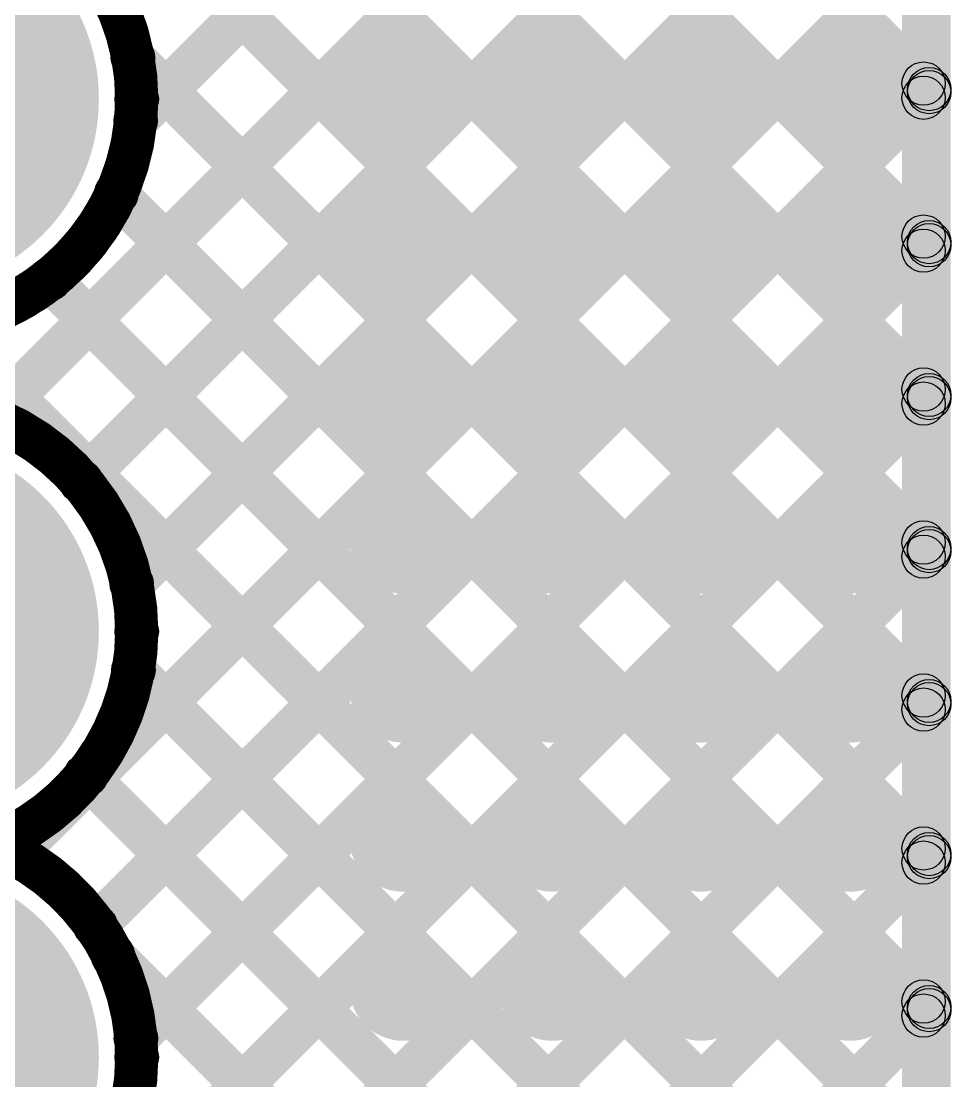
# Model space of a CAD drawing. Header units: millimetres. Extents: x -0.28 to 3.03, y -0.05 to 3.12.
# Drawn here: x 2.5411 to 2.713, y 1.5308 to 1.7267 of the extents above; entities that cross this region are included whole.
import ezdxf

# ---------------------------------------------------------------- set-up
doc = ezdxf.new("R2010")
doc.units = ezdxf.units.MM
doc.header["$MEASUREMENT"] = 0
for name, color, linetype in [('BottomLayer', 5, 'Continuous'), ('BottomSolder', 6, 'Continuous'), ('TopLayer', 1, 'Continuous'), ('TopSolder', 216, 'Continuous'), ('ViaHoleLayer', 16, 'Continuous')]:
    doc.layers.add(name, color=color, linetype=linetype)

# ---------------------------------------------------------------- blocks, each defined once
blk = doc.blocks.new('901_141A1011D10100_74')
at = {"layer": 'BottomLayer'}
h = blk.add_hatch(color=5, dxfattribs=at)
edge = h.paths.add_edge_path()
edge.add_arc((0, 0), 0.0315, 0, 360)
h = blk.add_hatch(color=5, dxfattribs=at)
edge = h.paths.add_edge_path()
edge.add_arc((0.07874, 0), 0.0315, 0, 360)
h = blk.add_hatch(color=5, dxfattribs=at)
edge = h.paths.add_edge_path()
edge.add_arc((0.17717, 0), 0.0315, 0, 360)
at = {"layer": 'BottomSolder'}
h = blk.add_hatch(color=6, dxfattribs=at)
edge = h.paths.add_edge_path()
edge.add_arc((0, 0), 0.0355, 0, 360)
h = blk.add_hatch(color=6, dxfattribs=at)
edge = h.paths.add_edge_path()
edge.add_arc((0.07874, 0), 0.0355, 0, 360)
h = blk.add_hatch(color=6, dxfattribs=at)
edge = h.paths.add_edge_path()
edge.add_arc((0.17717, 0), 0.0355, 0, 360)
at = {"layer": 'TopLayer'}
h = blk.add_hatch(color=1, dxfattribs=at)
edge = h.paths.add_edge_path()
edge.add_arc((0, 0), 0.0315, 0, 360)
h = blk.add_hatch(color=1, dxfattribs=at)
edge = h.paths.add_edge_path()
edge.add_arc((0.07874, 0), 0.0315, 0, 360)
h = blk.add_hatch(color=1, dxfattribs=at)
edge = h.paths.add_edge_path()
edge.add_arc((0.17717, 0), 0.0315, 0, 360)
at = {"layer": 'TopSolder'}
h = blk.add_hatch(color=216, dxfattribs=at)
edge = h.paths.add_edge_path()
edge.add_arc((0, 0), 0.0355, 0, 360)
h = blk.add_hatch(color=216, dxfattribs=at)
edge = h.paths.add_edge_path()
edge.add_arc((0.07874, 0), 0.0355, 0, 360)
h = blk.add_hatch(color=216, dxfattribs=at)
edge = h.paths.add_edge_path()
edge.add_arc((0.17717, 0), 0.0355, 0, 360)

msp = doc.modelspace()

# ---------------------------------------------------------------- hatches: boundary and pattern name
at = {"layer": 'BottomLayer'}
for points in [[(2.712, 0.0509), (2.704, 0.0509), (2.704, 3.09961), (2.712, 3.09961)], [(1.89423, 2.41017), (1.89989, 2.41583), (2.71083, 1.60489), (2.70517, 1.59923)], [(1.92252, 2.41017), (1.92817, 2.41583), (2.71083, 1.63317), (2.70517, 1.62752)], [(1.9508, 2.41017), (1.95646, 2.41583), (2.71083, 1.66146), (2.70517, 1.6558)], [(1.97909, 2.41017), (1.98474, 2.41583), (2.71083, 1.68974), (2.70517, 1.68409)], [(2.00737, 2.41017), (2.01303, 2.41583), (2.71083, 1.71803), (2.70517, 1.71237)], [(2.56513, 1.70548), (2.55948, 1.71114), (2.70517, 1.85683), (2.71083, 1.85118)], [(2.53851, 1.65057), (2.53285, 1.65623), (2.70517, 1.82855), (2.71083, 1.82289)], [(2.55503, 1.63881), (2.54937, 1.64447), (2.70517, 1.80027), (2.71083, 1.79461)], [(2.5644, 1.6199), (2.55874, 1.62555), (2.70517, 1.77198), (2.71083, 1.76633)], [(2.54269, 1.5699), (2.53704, 1.57556), (2.70517, 1.7437), (2.71083, 1.73804)], [(2.55897, 1.71715), (2.56463, 1.7228), (2.71083, 1.57661), (2.70517, 1.57095)], [(2.5577, 1.55663), (2.55204, 1.56228), (2.70517, 1.71541), (2.71083, 1.70976)], [(2.55588, 1.69196), (2.56153, 1.69762), (2.71083, 1.54832), (2.70517, 1.54266)], [(2.56518, 1.53582), (2.55952, 1.54148), (2.70517, 1.68713), (2.71083, 1.68147)], [(2.54345, 1.6761), (2.5491, 1.68176), (2.71083, 1.52004), (2.70517, 1.51438)], [(2.52375, 1.66752), (2.52941, 1.67318), (2.71083, 1.49175), (2.70517, 1.4861)], [(2.53285, 1.47521), (2.52719, 1.48087), (2.70517, 1.65884), (2.71083, 1.65319)], [(2.55134, 1.46542), (2.54569, 1.47108), (2.70517, 1.63056), (2.71083, 1.6249)], [(2.55906, 1.60392), (2.56472, 1.60958), (2.71083, 1.46347), (2.70517, 1.45781)], [(2.56273, 1.44852), (2.55708, 1.45418), (2.70517, 1.60228), (2.71083, 1.59662)], [(2.55027, 1.58443), (2.55593, 1.59008), (2.71083, 1.43518), (2.70517, 1.42953)], [(2.56323, 1.42074), (2.55757, 1.42639), (2.70517, 1.57399), (2.71083, 1.56833)], [(2.55529, 1.55113), (2.56094, 1.55678), (2.71083, 1.4069), (2.70517, 1.40124)], [(2.29683, 1.12605), (2.29117, 1.13171), (2.70517, 1.54571), (2.71083, 1.54005)]]:
    msp.add_hatch(color=5, dxfattribs=at).paths.add_polyline_path(points)
h = msp.add_hatch(color=5, dxfattribs=at)
edge = h.paths.add_edge_path()
edge.add_arc((2.5618, 1.71997), 0.004, 0, 360)
h = msp.add_hatch(color=5, dxfattribs=at)
edge = h.paths.add_edge_path()
edge.add_arc((2.61176, 1.71349), 0.00886, 0, 360)
h = msp.add_hatch(color=5, dxfattribs=at)
edge = h.paths.add_edge_path()
edge.add_arc((2.63932, 1.71349), 0.00886, 0, 360)
h = msp.add_hatch(color=5, dxfattribs=at)
edge = h.paths.add_edge_path()
edge.add_arc((2.66687, 1.71349), 0.00886, 0, 360)
h = msp.add_hatch(color=5, dxfattribs=at)
edge = h.paths.add_edge_path()
edge.add_arc((2.69443, 1.71349), 0.00886, 0, 360)
h = msp.add_hatch(color=5, dxfattribs=at)
edge = h.paths.add_edge_path()
edge.add_arc((2.708, 1.7152), 0.004, 0, 360)
h = msp.add_hatch(color=5, dxfattribs=at)
edge = h.paths.add_edge_path()
edge.add_arc((2.5625, 1.71233), 0.004, 0, 360)
h = msp.add_hatch(color=5, dxfattribs=at)
edge = h.paths.add_edge_path()
edge.add_arc((2.5625, 1.71233), 0.004, 0, 360)
h = msp.add_hatch(color=5, dxfattribs=at)
edge = h.paths.add_edge_path()
edge.add_arc((2.708, 1.71258), 0.004, 0, 360)
h = msp.add_hatch(color=5, dxfattribs=at)
edge = h.paths.add_edge_path()
edge.add_arc((2.56231, 1.70831), 0.004, 0, 360)
h = msp.add_hatch(color=5, dxfattribs=at)
edge = h.paths.add_edge_path()
edge.add_arc((2.55871, 1.69479), 0.004, 0, 360)
h = msp.add_hatch(color=5, dxfattribs=at)
edge = h.paths.add_edge_path()
edge.add_arc((2.61176, 1.68593), 0.00886, 0, 360)
h = msp.add_hatch(color=5, dxfattribs=at)
edge = h.paths.add_edge_path()
edge.add_arc((2.63932, 1.68593), 0.00886, 0, 360)
h = msp.add_hatch(color=5, dxfattribs=at)
edge = h.paths.add_edge_path()
edge.add_arc((2.66687, 1.68593), 0.00886, 0, 360)
h = msp.add_hatch(color=5, dxfattribs=at)
edge = h.paths.add_edge_path()
edge.add_arc((2.69443, 1.68593), 0.00886, 0, 360)
h = msp.add_hatch(color=5, dxfattribs=at)
edge = h.paths.add_edge_path()
edge.add_arc((2.708, 1.68691), 0.004, 0, 360)
h = msp.add_hatch(color=5, dxfattribs=at)
edge = h.paths.add_edge_path()
edge.add_arc((2.708, 1.6843), 0.004, 0, 360)
h = msp.add_hatch(color=5, dxfattribs=at)
edge = h.paths.add_edge_path()
edge.add_arc((2.54628, 1.67893), 0.004, 0, 360)
h = msp.add_hatch(color=5, dxfattribs=at)
edge = h.paths.add_edge_path()
edge.add_arc((2.61176, 1.65837), 0.00886, 0, 360)
h = msp.add_hatch(color=5, dxfattribs=at)
edge = h.paths.add_edge_path()
edge.add_arc((2.63932, 1.65837), 0.00886, 0, 360)
h = msp.add_hatch(color=5, dxfattribs=at)
edge = h.paths.add_edge_path()
edge.add_arc((2.66687, 1.65837), 0.00886, 0, 360)
h = msp.add_hatch(color=5, dxfattribs=at)
edge = h.paths.add_edge_path()
edge.add_arc((2.69443, 1.65837), 0.00886, 0, 360)
h = msp.add_hatch(color=5, dxfattribs=at)
edge = h.paths.add_edge_path()
edge.add_arc((2.708, 1.65863), 0.004, 0, 360)
h = msp.add_hatch(color=5, dxfattribs=at)
edge = h.paths.add_edge_path()
edge.add_arc((2.708, 1.65602), 0.004, 0, 360)
h = msp.add_hatch(color=5, dxfattribs=at)
edge = h.paths.add_edge_path()
edge.add_arc((2.5522, 1.64164), 0.004, 0, 360)
h = msp.add_hatch(color=5, dxfattribs=at)
edge = h.paths.add_edge_path()
edge.add_arc((2.61176, 1.63081), 0.00886, 0, 360)
h = msp.add_hatch(color=5, dxfattribs=at)
edge = h.paths.add_edge_path()
edge.add_arc((2.63932, 1.63081), 0.00886, 0, 360)
h = msp.add_hatch(color=5, dxfattribs=at)
edge = h.paths.add_edge_path()
edge.add_arc((2.66687, 1.63081), 0.00886, 0, 360)
h = msp.add_hatch(color=5, dxfattribs=at)
edge = h.paths.add_edge_path()
edge.add_arc((2.69443, 1.63081), 0.00886, 0, 360)
h = msp.add_hatch(color=5, dxfattribs=at)
edge = h.paths.add_edge_path()
edge.add_arc((2.708, 1.63035), 0.004, 0, 360)
h = msp.add_hatch(color=5, dxfattribs=at)
edge = h.paths.add_edge_path()
edge.add_arc((2.708, 1.62773), 0.004, 0, 360)
h = msp.add_hatch(color=5, dxfattribs=at)
edge = h.paths.add_edge_path()
edge.add_arc((2.56157, 1.62272), 0.004, 0, 360)
h = msp.add_hatch(color=5, dxfattribs=at)
edge = h.paths.add_edge_path()
edge.add_arc((2.5625, 1.61391), 0.004, 0, 360)
h = msp.add_hatch(color=5, dxfattribs=at)
edge = h.paths.add_edge_path()
edge.add_arc((2.5625, 1.61391), 0.004, 0, 360)
h = msp.add_hatch(color=5, dxfattribs=at)
edge = h.paths.add_edge_path()
edge.add_arc((2.56189, 1.60675), 0.004, 0, 360)
h = msp.add_hatch(color=5, dxfattribs=at)
edge = h.paths.add_edge_path()
edge.add_arc((2.61176, 1.60325), 0.00886, 0, 360)
h = msp.add_hatch(color=5, dxfattribs=at)
edge = h.paths.add_edge_path()
edge.add_arc((2.63932, 1.60325), 0.00886, 0, 360)
h = msp.add_hatch(color=5, dxfattribs=at)
edge = h.paths.add_edge_path()
edge.add_arc((2.66687, 1.60325), 0.00886, 0, 360)
h = msp.add_hatch(color=5, dxfattribs=at)
edge = h.paths.add_edge_path()
edge.add_arc((2.69443, 1.60325), 0.00886, 0, 360)
h = msp.add_hatch(color=5, dxfattribs=at)
edge = h.paths.add_edge_path()
edge.add_arc((2.708, 1.60206), 0.004, 0, 360)
h = msp.add_hatch(color=5, dxfattribs=at)
edge = h.paths.add_edge_path()
edge.add_arc((2.708, 1.59945), 0.004, 0, 360)
h = msp.add_hatch(color=5, dxfattribs=at)
edge = h.paths.add_edge_path()
edge.add_arc((2.5531, 1.58725), 0.004, 0, 360)
h = msp.add_hatch(color=5, dxfattribs=at)
edge = h.paths.add_edge_path()
edge.add_arc((2.61176, 1.57569), 0.00886, 0, 360)
h = msp.add_hatch(color=5, dxfattribs=at)
edge = h.paths.add_edge_path()
edge.add_arc((2.63932, 1.57569), 0.00886, 0, 360)
h = msp.add_hatch(color=5, dxfattribs=at)
edge = h.paths.add_edge_path()
edge.add_arc((2.66687, 1.57569), 0.00886, 0, 360)
h = msp.add_hatch(color=5, dxfattribs=at)
edge = h.paths.add_edge_path()
edge.add_arc((2.69443, 1.57569), 0.00886, 0, 360)
h = msp.add_hatch(color=5, dxfattribs=at)
edge = h.paths.add_edge_path()
edge.add_arc((2.708, 1.57378), 0.004, 0, 360)
h = msp.add_hatch(color=5, dxfattribs=at)
edge = h.paths.add_edge_path()
edge.add_arc((2.53986, 1.57273), 0.004, 0, 360)
h = msp.add_hatch(color=5, dxfattribs=at)
edge = h.paths.add_edge_path()
edge.add_arc((2.708, 1.57116), 0.004, 0, 360)
h = msp.add_hatch(color=5, dxfattribs=at)
edge = h.paths.add_edge_path()
edge.add_arc((2.55487, 1.55945), 0.004, 0, 360)
h = msp.add_hatch(color=5, dxfattribs=at)
edge = h.paths.add_edge_path()
edge.add_arc((2.55812, 1.55395), 0.004, 0, 360)
h = msp.add_hatch(color=5, dxfattribs=at)
edge = h.paths.add_edge_path()
edge.add_arc((2.61176, 1.54813), 0.00886, 0, 360)
h = msp.add_hatch(color=5, dxfattribs=at)
edge = h.paths.add_edge_path()
edge.add_arc((2.63932, 1.54813), 0.00886, 0, 360)
h = msp.add_hatch(color=5, dxfattribs=at)
edge = h.paths.add_edge_path()
edge.add_arc((2.66687, 1.54813), 0.00886, 0, 360)
h = msp.add_hatch(color=5, dxfattribs=at)
edge = h.paths.add_edge_path()
edge.add_arc((2.69443, 1.54813), 0.00886, 0, 360)
h = msp.add_hatch(color=5, dxfattribs=at)
edge = h.paths.add_edge_path()
edge.add_arc((2.708, 1.54549), 0.004, 0, 360)
h = msp.add_hatch(color=5, dxfattribs=at)
edge = h.paths.add_edge_path()
edge.add_arc((2.708, 1.54288), 0.004, 0, 360)
h = msp.add_hatch(color=5, dxfattribs=at)
edge = h.paths.add_edge_path()
edge.add_arc((2.56235, 1.53865), 0.004, 0, 360)
h = msp.add_hatch(color=5, dxfattribs=at)
edge = h.paths.add_edge_path()
edge.add_arc((2.5625, 1.53517), 0.004, 0, 360)
h = msp.add_hatch(color=5, dxfattribs=at)
edge = h.paths.add_edge_path()
edge.add_arc((2.5625, 1.53517), 0.004, 0, 360)
at = {"layer": 'BottomSolder'}
h = msp.add_hatch(color=6, dxfattribs=at)
edge = h.paths.add_edge_path()
edge.add_arc((2.61176, 1.71349), 0.00991, 0, 360)
h = msp.add_hatch(color=6, dxfattribs=at)
edge = h.paths.add_edge_path()
edge.add_arc((2.63932, 1.71349), 0.00991, 0, 360)
h = msp.add_hatch(color=6, dxfattribs=at)
edge = h.paths.add_edge_path()
edge.add_arc((2.66687, 1.71349), 0.00991, 0, 360)
h = msp.add_hatch(color=6, dxfattribs=at)
edge = h.paths.add_edge_path()
edge.add_arc((2.69443, 1.71349), 0.00991, 0, 360)
h = msp.add_hatch(color=6, dxfattribs=at)
edge = h.paths.add_edge_path()
edge.add_arc((2.61176, 1.68593), 0.00991, 0, 360)
h = msp.add_hatch(color=6, dxfattribs=at)
edge = h.paths.add_edge_path()
edge.add_arc((2.63932, 1.68593), 0.00991, 0, 360)
h = msp.add_hatch(color=6, dxfattribs=at)
edge = h.paths.add_edge_path()
edge.add_arc((2.66687, 1.68593), 0.00991, 0, 360)
h = msp.add_hatch(color=6, dxfattribs=at)
edge = h.paths.add_edge_path()
edge.add_arc((2.69443, 1.68593), 0.00991, 0, 360)
h = msp.add_hatch(color=6, dxfattribs=at)
edge = h.paths.add_edge_path()
edge.add_arc((2.61176, 1.65837), 0.00991, 0, 360)
h = msp.add_hatch(color=6, dxfattribs=at)
edge = h.paths.add_edge_path()
edge.add_arc((2.63932, 1.65837), 0.00991, 0, 360)
h = msp.add_hatch(color=6, dxfattribs=at)
edge = h.paths.add_edge_path()
edge.add_arc((2.66687, 1.65837), 0.00991, 0, 360)
h = msp.add_hatch(color=6, dxfattribs=at)
edge = h.paths.add_edge_path()
edge.add_arc((2.69443, 1.65837), 0.00991, 0, 360)
h = msp.add_hatch(color=6, dxfattribs=at)
edge = h.paths.add_edge_path()
edge.add_arc((2.61176, 1.63081), 0.00991, 0, 360)
h = msp.add_hatch(color=6, dxfattribs=at)
edge = h.paths.add_edge_path()
edge.add_arc((2.63932, 1.63081), 0.00991, 0, 360)
h = msp.add_hatch(color=6, dxfattribs=at)
edge = h.paths.add_edge_path()
edge.add_arc((2.66687, 1.63081), 0.00991, 0, 360)
h = msp.add_hatch(color=6, dxfattribs=at)
edge = h.paths.add_edge_path()
edge.add_arc((2.69443, 1.63081), 0.00991, 0, 360)
h = msp.add_hatch(color=6, dxfattribs=at)
edge = h.paths.add_edge_path()
edge.add_arc((2.61176, 1.60325), 0.00991, 0, 360)
h = msp.add_hatch(color=6, dxfattribs=at)
edge = h.paths.add_edge_path()
edge.add_arc((2.63932, 1.60325), 0.00991, 0, 360)
h = msp.add_hatch(color=6, dxfattribs=at)
edge = h.paths.add_edge_path()
edge.add_arc((2.66687, 1.60325), 0.00991, 0, 360)
h = msp.add_hatch(color=6, dxfattribs=at)
edge = h.paths.add_edge_path()
edge.add_arc((2.69443, 1.60325), 0.00991, 0, 360)
h = msp.add_hatch(color=6, dxfattribs=at)
edge = h.paths.add_edge_path()
edge.add_arc((2.61176, 1.57569), 0.00991, 0, 360)
h = msp.add_hatch(color=6, dxfattribs=at)
edge = h.paths.add_edge_path()
edge.add_arc((2.63932, 1.57569), 0.00991, 0, 360)
h = msp.add_hatch(color=6, dxfattribs=at)
edge = h.paths.add_edge_path()
edge.add_arc((2.66687, 1.57569), 0.00991, 0, 360)
h = msp.add_hatch(color=6, dxfattribs=at)
edge = h.paths.add_edge_path()
edge.add_arc((2.69443, 1.57569), 0.00991, 0, 360)
h = msp.add_hatch(color=6, dxfattribs=at)
edge = h.paths.add_edge_path()
edge.add_arc((2.61176, 1.54813), 0.00991, 0, 360)
h = msp.add_hatch(color=6, dxfattribs=at)
edge = h.paths.add_edge_path()
edge.add_arc((2.63932, 1.54813), 0.00991, 0, 360)
h = msp.add_hatch(color=6, dxfattribs=at)
edge = h.paths.add_edge_path()
edge.add_arc((2.66687, 1.54813), 0.00991, 0, 360)
h = msp.add_hatch(color=6, dxfattribs=at)
edge = h.paths.add_edge_path()
edge.add_arc((2.69443, 1.54813), 0.00991, 0, 360)
at = {"layer": 'TopLayer'}
for points in [[(1.2648, 3.09617), (1.27046, 3.10183), (2.71185, 1.66043), (2.7062, 1.65478)], [(1.29309, 3.09617), (1.29874, 3.10183), (2.71185, 1.68872), (2.7062, 1.68306)], [(1.32137, 3.09617), (1.32703, 3.10183), (2.71185, 1.717), (2.7062, 1.71135)], [(2.70502, 3.099), (2.71302, 3.099), (2.71302, 0.0503), (2.70502, 0.0503)], [(1.51553, 2.81716), (1.52119, 2.82282), (2.71185, 1.63215), (2.7062, 1.62649)], [(1.51043, 2.79397), (1.51609, 2.79963), (2.71185, 1.60387), (2.7062, 1.59821)], [(2.56513, 1.70548), (2.55948, 1.71114), (2.7062, 1.85786), (2.71185, 1.8522)], [(2.53851, 1.65057), (2.53285, 1.65623), (2.7062, 1.82957), (2.71185, 1.82392)], [(2.55503, 1.63881), (2.54937, 1.64447), (2.7062, 1.80129), (2.71185, 1.79563)], [(2.5644, 1.6199), (2.55874, 1.62555), (2.7062, 1.77301), (2.71185, 1.76735)], [(2.54269, 1.5699), (2.53704, 1.57556), (2.7062, 1.74472), (2.71185, 1.73906)], [(2.55897, 1.71715), (2.56463, 1.7228), (2.71185, 1.57558), (2.7062, 1.56992)], [(2.5577, 1.55663), (2.55204, 1.56228), (2.7062, 1.71644), (2.71185, 1.71078)], [(2.55588, 1.69196), (2.56153, 1.69762), (2.71185, 1.5473), (2.7062, 1.54164)], [(2.56518, 1.53582), (2.55952, 1.54148), (2.7062, 1.68815), (2.71185, 1.6825)], [(2.54345, 1.6761), (2.5491, 1.68176), (2.71185, 1.51901), (2.7062, 1.51336)], [(2.52375, 1.66752), (2.52941, 1.67318), (2.71185, 1.49073), (2.7062, 1.48507)], [(2.53285, 1.47521), (2.52719, 1.48087), (2.7062, 1.65987), (2.71185, 1.65421)], [(2.55134, 1.46542), (2.54569, 1.47108), (2.7062, 1.63158), (2.71185, 1.62593)], [(2.55906, 1.60392), (2.56472, 1.60958), (2.71185, 1.46244), (2.7062, 1.45679)], [(2.56273, 1.44852), (2.55708, 1.45418), (2.7062, 1.6033), (2.71185, 1.59764)], [(2.55027, 1.58443), (2.55593, 1.59008), (2.71185, 1.43416), (2.7062, 1.4285)], [(2.56323, 1.42074), (2.55757, 1.42639), (2.7062, 1.57502), (2.71185, 1.56936)], [(2.55529, 1.55113), (2.56094, 1.55678), (2.71185, 1.40588), (2.7062, 1.40022)], [(2.36583, 1.19505), (2.36017, 1.20071), (2.7062, 1.54673), (2.71185, 1.54107)]]:
    msp.add_hatch(color=1, dxfattribs=at).paths.add_polyline_path(points)
h = msp.add_hatch(color=1, dxfattribs=at)
edge = h.paths.add_edge_path()
edge.add_arc((2.5618, 1.71997), 0.004, 0, 360)
h = msp.add_hatch(color=1, dxfattribs=at)
edge = h.paths.add_edge_path()
edge.add_arc((2.61176, 1.71349), 0.00886, 0, 360)
h = msp.add_hatch(color=1, dxfattribs=at)
edge = h.paths.add_edge_path()
edge.add_arc((2.63932, 1.71349), 0.00886, 0, 360)
h = msp.add_hatch(color=1, dxfattribs=at)
edge = h.paths.add_edge_path()
edge.add_arc((2.66687, 1.71349), 0.00886, 0, 360)
h = msp.add_hatch(color=1, dxfattribs=at)
edge = h.paths.add_edge_path()
edge.add_arc((2.69443, 1.71349), 0.00886, 0, 360)
h = msp.add_hatch(color=1, dxfattribs=at)
edge = h.paths.add_edge_path()
edge.add_arc((2.70902, 1.71417), 0.004, 0, 360)
h = msp.add_hatch(color=1, dxfattribs=at)
edge = h.paths.add_edge_path()
edge.add_arc((2.5625, 1.71233), 0.004, 0, 360)
h = msp.add_hatch(color=1, dxfattribs=at)
edge = h.paths.add_edge_path()
edge.add_arc((2.70902, 1.71361), 0.004, 0, 360)
h = msp.add_hatch(color=1, dxfattribs=at)
edge = h.paths.add_edge_path()
edge.add_arc((2.56231, 1.70831), 0.004, 0, 360)
h = msp.add_hatch(color=1, dxfattribs=at)
edge = h.paths.add_edge_path()
edge.add_arc((2.55871, 1.69479), 0.004, 0, 360)
h = msp.add_hatch(color=1, dxfattribs=at)
edge = h.paths.add_edge_path()
edge.add_arc((2.61176, 1.68593), 0.00886, 0, 360)
h = msp.add_hatch(color=1, dxfattribs=at)
edge = h.paths.add_edge_path()
edge.add_arc((2.63932, 1.68593), 0.00886, 0, 360)
h = msp.add_hatch(color=1, dxfattribs=at)
edge = h.paths.add_edge_path()
edge.add_arc((2.66687, 1.68593), 0.00886, 0, 360)
h = msp.add_hatch(color=1, dxfattribs=at)
edge = h.paths.add_edge_path()
edge.add_arc((2.69443, 1.68593), 0.00886, 0, 360)
h = msp.add_hatch(color=1, dxfattribs=at)
edge = h.paths.add_edge_path()
edge.add_arc((2.70902, 1.68589), 0.004, 0, 360)
h = msp.add_hatch(color=1, dxfattribs=at)
edge = h.paths.add_edge_path()
edge.add_arc((2.70902, 1.68532), 0.004, 0, 360)
h = msp.add_hatch(color=1, dxfattribs=at)
edge = h.paths.add_edge_path()
edge.add_arc((2.54628, 1.67893), 0.004, 0, 360)
h = msp.add_hatch(color=1, dxfattribs=at)
edge = h.paths.add_edge_path()
edge.add_arc((2.61176, 1.65837), 0.00886, 0, 360)
h = msp.add_hatch(color=1, dxfattribs=at)
edge = h.paths.add_edge_path()
edge.add_arc((2.63932, 1.65837), 0.00886, 0, 360)
h = msp.add_hatch(color=1, dxfattribs=at)
edge = h.paths.add_edge_path()
edge.add_arc((2.66687, 1.65837), 0.00886, 0, 360)
h = msp.add_hatch(color=1, dxfattribs=at)
edge = h.paths.add_edge_path()
edge.add_arc((2.69443, 1.65837), 0.00886, 0, 360)
h = msp.add_hatch(color=1, dxfattribs=at)
edge = h.paths.add_edge_path()
edge.add_arc((2.70902, 1.65761), 0.004, 0, 360)
h = msp.add_hatch(color=1, dxfattribs=at)
edge = h.paths.add_edge_path()
edge.add_arc((2.70902, 1.65704), 0.004, 0, 360)
h = msp.add_hatch(color=1, dxfattribs=at)
edge = h.paths.add_edge_path()
edge.add_arc((2.5522, 1.64164), 0.004, 0, 360)
h = msp.add_hatch(color=1, dxfattribs=at)
edge = h.paths.add_edge_path()
edge.add_arc((2.61176, 1.63081), 0.00886, 0, 360)
h = msp.add_hatch(color=1, dxfattribs=at)
edge = h.paths.add_edge_path()
edge.add_arc((2.63932, 1.63081), 0.00886, 0, 360)
h = msp.add_hatch(color=1, dxfattribs=at)
edge = h.paths.add_edge_path()
edge.add_arc((2.66687, 1.63081), 0.00886, 0, 360)
h = msp.add_hatch(color=1, dxfattribs=at)
edge = h.paths.add_edge_path()
edge.add_arc((2.69443, 1.63081), 0.00886, 0, 360)
h = msp.add_hatch(color=1, dxfattribs=at)
edge = h.paths.add_edge_path()
edge.add_arc((2.70902, 1.62932), 0.004, 0, 360)
h = msp.add_hatch(color=1, dxfattribs=at)
edge = h.paths.add_edge_path()
edge.add_arc((2.70902, 1.62876), 0.004, 0, 360)
h = msp.add_hatch(color=1, dxfattribs=at)
edge = h.paths.add_edge_path()
edge.add_arc((2.56157, 1.62272), 0.004, 0, 360)
h = msp.add_hatch(color=1, dxfattribs=at)
edge = h.paths.add_edge_path()
edge.add_arc((2.5625, 1.61391), 0.004, 0, 360)
h = msp.add_hatch(color=1, dxfattribs=at)
edge = h.paths.add_edge_path()
edge.add_arc((2.5625, 1.61391), 0.004, 0, 360)
h = msp.add_hatch(color=1, dxfattribs=at)
edge = h.paths.add_edge_path()
edge.add_arc((2.56189, 1.60675), 0.004, 0, 360)
h = msp.add_hatch(color=1, dxfattribs=at)
edge = h.paths.add_edge_path()
edge.add_arc((2.61176, 1.60325), 0.00886, 0, 360)
h = msp.add_hatch(color=1, dxfattribs=at)
edge = h.paths.add_edge_path()
edge.add_arc((2.63932, 1.60325), 0.00886, 0, 360)
h = msp.add_hatch(color=1, dxfattribs=at)
edge = h.paths.add_edge_path()
edge.add_arc((2.66687, 1.60325), 0.00886, 0, 360)
h = msp.add_hatch(color=1, dxfattribs=at)
edge = h.paths.add_edge_path()
edge.add_arc((2.69443, 1.60325), 0.00886, 0, 360)
h = msp.add_hatch(color=1, dxfattribs=at)
edge = h.paths.add_edge_path()
edge.add_arc((2.70902, 1.60104), 0.004, 0, 360)
h = msp.add_hatch(color=1, dxfattribs=at)
edge = h.paths.add_edge_path()
edge.add_arc((2.70902, 1.60047), 0.004, 0, 360)
h = msp.add_hatch(color=1, dxfattribs=at)
edge = h.paths.add_edge_path()
edge.add_arc((2.5531, 1.58725), 0.004, 0, 360)
h = msp.add_hatch(color=1, dxfattribs=at)
edge = h.paths.add_edge_path()
edge.add_arc((2.61176, 1.57569), 0.00886, 0, 360)
h = msp.add_hatch(color=1, dxfattribs=at)
edge = h.paths.add_edge_path()
edge.add_arc((2.63932, 1.57569), 0.00886, 0, 360)
h = msp.add_hatch(color=1, dxfattribs=at)
edge = h.paths.add_edge_path()
edge.add_arc((2.66687, 1.57569), 0.00886, 0, 360)
h = msp.add_hatch(color=1, dxfattribs=at)
edge = h.paths.add_edge_path()
edge.add_arc((2.69443, 1.57569), 0.00886, 0, 360)
h = msp.add_hatch(color=1, dxfattribs=at)
edge = h.paths.add_edge_path()
edge.add_arc((2.53986, 1.57273), 0.004, 0, 360)
h = msp.add_hatch(color=1, dxfattribs=at)
edge = h.paths.add_edge_path()
edge.add_arc((2.70902, 1.57275), 0.004, 0, 360)
h = msp.add_hatch(color=1, dxfattribs=at)
edge = h.paths.add_edge_path()
edge.add_arc((2.70902, 1.57219), 0.004, 0, 360)
h = msp.add_hatch(color=1, dxfattribs=at)
edge = h.paths.add_edge_path()
edge.add_arc((2.55487, 1.55945), 0.004, 0, 360)
h = msp.add_hatch(color=1, dxfattribs=at)
edge = h.paths.add_edge_path()
edge.add_arc((2.55812, 1.55395), 0.004, 0, 360)
h = msp.add_hatch(color=1, dxfattribs=at)
edge = h.paths.add_edge_path()
edge.add_arc((2.61176, 1.54813), 0.00886, 0, 360)
h = msp.add_hatch(color=1, dxfattribs=at)
edge = h.paths.add_edge_path()
edge.add_arc((2.63932, 1.54813), 0.00886, 0, 360)
h = msp.add_hatch(color=1, dxfattribs=at)
edge = h.paths.add_edge_path()
edge.add_arc((2.66687, 1.54813), 0.00886, 0, 360)
h = msp.add_hatch(color=1, dxfattribs=at)
edge = h.paths.add_edge_path()
edge.add_arc((2.69443, 1.54813), 0.00886, 0, 360)
h = msp.add_hatch(color=1, dxfattribs=at)
edge = h.paths.add_edge_path()
edge.add_arc((2.70902, 1.54447), 0.004, 0, 360)
h = msp.add_hatch(color=1, dxfattribs=at)
edge = h.paths.add_edge_path()
edge.add_arc((2.70902, 1.5439), 0.004, 0, 360)
h = msp.add_hatch(color=1, dxfattribs=at)
edge = h.paths.add_edge_path()
edge.add_arc((2.56235, 1.53865), 0.004, 0, 360)
h = msp.add_hatch(color=1, dxfattribs=at)
edge = h.paths.add_edge_path()
edge.add_arc((2.5625, 1.53517), 0.004, 0, 360)
h = msp.add_hatch(color=1, dxfattribs=at)
edge = h.paths.add_edge_path()
edge.add_arc((2.5625, 1.53517), 0.004, 0, 360)
at = {"layer": 'TopSolder'}
h = msp.add_hatch(color=216, dxfattribs=at)
edge = h.paths.add_edge_path()
edge.add_arc((2.61176, 1.71349), 0.00991, 0, 360)
h = msp.add_hatch(color=216, dxfattribs=at)
edge = h.paths.add_edge_path()
edge.add_arc((2.63932, 1.71349), 0.00991, 0, 360)
h = msp.add_hatch(color=216, dxfattribs=at)
edge = h.paths.add_edge_path()
edge.add_arc((2.66687, 1.71349), 0.00991, 0, 360)
h = msp.add_hatch(color=216, dxfattribs=at)
edge = h.paths.add_edge_path()
edge.add_arc((2.69443, 1.71349), 0.00991, 0, 360)
h = msp.add_hatch(color=216, dxfattribs=at)
edge = h.paths.add_edge_path()
edge.add_arc((2.61176, 1.68593), 0.00991, 0, 360)
h = msp.add_hatch(color=216, dxfattribs=at)
edge = h.paths.add_edge_path()
edge.add_arc((2.63932, 1.68593), 0.00991, 0, 360)
h = msp.add_hatch(color=216, dxfattribs=at)
edge = h.paths.add_edge_path()
edge.add_arc((2.66687, 1.68593), 0.00991, 0, 360)
h = msp.add_hatch(color=216, dxfattribs=at)
edge = h.paths.add_edge_path()
edge.add_arc((2.69443, 1.68593), 0.00991, 0, 360)
h = msp.add_hatch(color=216, dxfattribs=at)
edge = h.paths.add_edge_path()
edge.add_arc((2.61176, 1.65837), 0.00991, 0, 360)
h = msp.add_hatch(color=216, dxfattribs=at)
edge = h.paths.add_edge_path()
edge.add_arc((2.63932, 1.65837), 0.00991, 0, 360)
h = msp.add_hatch(color=216, dxfattribs=at)
edge = h.paths.add_edge_path()
edge.add_arc((2.66687, 1.65837), 0.00991, 0, 360)
h = msp.add_hatch(color=216, dxfattribs=at)
edge = h.paths.add_edge_path()
edge.add_arc((2.69443, 1.65837), 0.00991, 0, 360)
h = msp.add_hatch(color=216, dxfattribs=at)
edge = h.paths.add_edge_path()
edge.add_arc((2.61176, 1.63081), 0.00991, 0, 360)
h = msp.add_hatch(color=216, dxfattribs=at)
edge = h.paths.add_edge_path()
edge.add_arc((2.63932, 1.63081), 0.00991, 0, 360)
h = msp.add_hatch(color=216, dxfattribs=at)
edge = h.paths.add_edge_path()
edge.add_arc((2.66687, 1.63081), 0.00991, 0, 360)
h = msp.add_hatch(color=216, dxfattribs=at)
edge = h.paths.add_edge_path()
edge.add_arc((2.69443, 1.63081), 0.00991, 0, 360)
h = msp.add_hatch(color=216, dxfattribs=at)
edge = h.paths.add_edge_path()
edge.add_arc((2.61176, 1.60325), 0.00991, 0, 360)
h = msp.add_hatch(color=216, dxfattribs=at)
edge = h.paths.add_edge_path()
edge.add_arc((2.63932, 1.60325), 0.00991, 0, 360)
h = msp.add_hatch(color=216, dxfattribs=at)
edge = h.paths.add_edge_path()
edge.add_arc((2.66687, 1.60325), 0.00991, 0, 360)
h = msp.add_hatch(color=216, dxfattribs=at)
edge = h.paths.add_edge_path()
edge.add_arc((2.69443, 1.60325), 0.00991, 0, 360)
h = msp.add_hatch(color=216, dxfattribs=at)
edge = h.paths.add_edge_path()
edge.add_arc((2.61176, 1.57569), 0.00991, 0, 360)
h = msp.add_hatch(color=216, dxfattribs=at)
edge = h.paths.add_edge_path()
edge.add_arc((2.63932, 1.57569), 0.00991, 0, 360)
h = msp.add_hatch(color=216, dxfattribs=at)
edge = h.paths.add_edge_path()
edge.add_arc((2.66687, 1.57569), 0.00991, 0, 360)
h = msp.add_hatch(color=216, dxfattribs=at)
edge = h.paths.add_edge_path()
edge.add_arc((2.69443, 1.57569), 0.00991, 0, 360)
h = msp.add_hatch(color=216, dxfattribs=at)
edge = h.paths.add_edge_path()
edge.add_arc((2.61176, 1.54813), 0.00991, 0, 360)
h = msp.add_hatch(color=216, dxfattribs=at)
edge = h.paths.add_edge_path()
edge.add_arc((2.63932, 1.54813), 0.00991, 0, 360)
h = msp.add_hatch(color=216, dxfattribs=at)
edge = h.paths.add_edge_path()
edge.add_arc((2.66687, 1.54813), 0.00991, 0, 360)
h = msp.add_hatch(color=216, dxfattribs=at)
edge = h.paths.add_edge_path()
edge.add_arc((2.69443, 1.54813), 0.00991, 0, 360)
at = {"layer": 'ViaHoleLayer'}
h = msp.add_hatch(color=16, dxfattribs=at)
edge = h.paths.add_edge_path()
edge.add_arc((2.61176, 1.71349), 0.00591, 0, 360)
h = msp.add_hatch(color=16, dxfattribs=at)
edge = h.paths.add_edge_path()
edge.add_arc((2.63932, 1.71349), 0.00591, 0, 360)
h = msp.add_hatch(color=16, dxfattribs=at)
edge = h.paths.add_edge_path()
edge.add_arc((2.66687, 1.71349), 0.00591, 0, 360)
h = msp.add_hatch(color=16, dxfattribs=at)
edge = h.paths.add_edge_path()
edge.add_arc((2.69443, 1.71349), 0.00591, 0, 360)
h = msp.add_hatch(color=16, dxfattribs=at)
edge = h.paths.add_edge_path()
edge.add_arc((2.61176, 1.68593), 0.00591, 0, 360)
h = msp.add_hatch(color=16, dxfattribs=at)
edge = h.paths.add_edge_path()
edge.add_arc((2.63932, 1.68593), 0.00591, 0, 360)
h = msp.add_hatch(color=16, dxfattribs=at)
edge = h.paths.add_edge_path()
edge.add_arc((2.66687, 1.68593), 0.00591, 0, 360)
h = msp.add_hatch(color=16, dxfattribs=at)
edge = h.paths.add_edge_path()
edge.add_arc((2.69443, 1.68593), 0.00591, 0, 360)
h = msp.add_hatch(color=16, dxfattribs=at)
edge = h.paths.add_edge_path()
edge.add_arc((2.61176, 1.65837), 0.00591, 0, 360)
h = msp.add_hatch(color=16, dxfattribs=at)
edge = h.paths.add_edge_path()
edge.add_arc((2.63932, 1.65837), 0.00591, 0, 360)
h = msp.add_hatch(color=16, dxfattribs=at)
edge = h.paths.add_edge_path()
edge.add_arc((2.66687, 1.65837), 0.00591, 0, 360)
h = msp.add_hatch(color=16, dxfattribs=at)
edge = h.paths.add_edge_path()
edge.add_arc((2.69443, 1.65837), 0.00591, 0, 360)
h = msp.add_hatch(color=16, dxfattribs=at)
edge = h.paths.add_edge_path()
edge.add_arc((2.61176, 1.63081), 0.00591, 0, 360)
h = msp.add_hatch(color=16, dxfattribs=at)
edge = h.paths.add_edge_path()
edge.add_arc((2.63932, 1.63081), 0.00591, 0, 360)
h = msp.add_hatch(color=16, dxfattribs=at)
edge = h.paths.add_edge_path()
edge.add_arc((2.66687, 1.63081), 0.00591, 0, 360)
h = msp.add_hatch(color=16, dxfattribs=at)
edge = h.paths.add_edge_path()
edge.add_arc((2.69443, 1.63081), 0.00591, 0, 360)
h = msp.add_hatch(color=16, dxfattribs=at)
edge = h.paths.add_edge_path()
edge.add_arc((2.61176, 1.60325), 0.00591, 0, 360)
h = msp.add_hatch(color=16, dxfattribs=at)
edge = h.paths.add_edge_path()
edge.add_arc((2.63932, 1.60325), 0.00591, 0, 360)
h = msp.add_hatch(color=16, dxfattribs=at)
edge = h.paths.add_edge_path()
edge.add_arc((2.66687, 1.60325), 0.00591, 0, 360)
h = msp.add_hatch(color=16, dxfattribs=at)
edge = h.paths.add_edge_path()
edge.add_arc((2.69443, 1.60325), 0.00591, 0, 360)
h = msp.add_hatch(color=16, dxfattribs=at)
edge = h.paths.add_edge_path()
edge.add_arc((2.61176, 1.57569), 0.00591, 0, 360)
h = msp.add_hatch(color=16, dxfattribs=at)
edge = h.paths.add_edge_path()
edge.add_arc((2.63932, 1.57569), 0.00591, 0, 360)
h = msp.add_hatch(color=16, dxfattribs=at)
edge = h.paths.add_edge_path()
edge.add_arc((2.66687, 1.57569), 0.00591, 0, 360)
h = msp.add_hatch(color=16, dxfattribs=at)
edge = h.paths.add_edge_path()
edge.add_arc((2.69443, 1.57569), 0.00591, 0, 360)
h = msp.add_hatch(color=16, dxfattribs=at)
edge = h.paths.add_edge_path()
edge.add_arc((2.61176, 1.54813), 0.00591, 0, 360)
h = msp.add_hatch(color=16, dxfattribs=at)
edge = h.paths.add_edge_path()
edge.add_arc((2.63932, 1.54813), 0.00591, 0, 360)
h = msp.add_hatch(color=16, dxfattribs=at)
edge = h.paths.add_edge_path()
edge.add_arc((2.66687, 1.54813), 0.00591, 0, 360)
h = msp.add_hatch(color=16, dxfattribs=at)
edge = h.paths.add_edge_path()
edge.add_arc((2.69443, 1.54813), 0.00591, 0, 360)

# ---------------------------------------------------------------- linework, layer by layer
at = {"layer": 'BottomLayer', "const_width": 0.008}
for points in [[(2.48459, 1.73583, -0.742852), (2.5625, 1.71233)], [(2.5625, 1.71233, -0.742852), (2.48459, 1.68883)], [(2.48337, 1.63545, -0.764096), (2.5625, 1.61391)], [(2.5625, 1.61391, -0.305189), (2.536, 1.57454)], [(2.5625, 1.53517, -1.878483), (2.504, 1.57454)], [(2.536, 1.57454, -0.305189), (2.5625, 1.53517)]]:
    msp.add_lwpolyline(points, format="xyb", dxfattribs=at)
at = {"layer": 'BottomLayer'}
for centre in [(2.5618, 1.71997), (2.708, 1.7152), (2.5625, 1.71233), (2.5625, 1.71233), (2.708, 1.71258), (2.56231, 1.70831), (2.55871, 1.69479), (2.708, 1.68691), (2.708, 1.6843), (2.54628, 1.67893), (2.708, 1.65863), (2.708, 1.65602), (2.5522, 1.64164), (2.708, 1.63035), (2.708, 1.62773), (2.56157, 1.62272), (2.5625, 1.61391), (2.5625, 1.61391), (2.56189, 1.60675), (2.708, 1.60206), (2.708, 1.59945), (2.5531, 1.58725), (2.708, 1.57378), (2.53986, 1.57273), (2.708, 1.57116), (2.55487, 1.55945), (2.55812, 1.55395), (2.708, 1.54549), (2.708, 1.54288), (2.56235, 1.53865), (2.5625, 1.53517), (2.5625, 1.53517)]:
    msp.add_circle(centre, 0.004, dxfattribs=at)
at = {"layer": 'TopLayer', "const_width": 0.008}
msp.add_lwpolyline([(2.5625, 1.71233, 1), (2.4775, 1.71233, 1)], format="xyb", close=True, dxfattribs=at)
for points in [[(2.48308, 1.63495, -0.769494), (2.5625, 1.61391)], [(2.5625, 1.61391, -0.305189), (2.536, 1.57454)], [(2.536, 1.57454, -0.305189), (2.5625, 1.53517)], [(2.5625, 1.53517, -0.770002), (2.48306, 1.51417)]]:
    msp.add_lwpolyline(points, format="xyb", dxfattribs=at)
at = {"layer": 'TopLayer'}
for centre in [(2.5618, 1.71997), (2.70902, 1.71417), (2.5625, 1.71233), (2.70902, 1.71361), (2.56231, 1.70831), (2.55871, 1.69479), (2.70902, 1.68589), (2.70902, 1.68532), (2.54628, 1.67893), (2.70902, 1.65761), (2.70902, 1.65704), (2.5522, 1.64164), (2.70902, 1.62932), (2.70902, 1.62876), (2.56157, 1.62272), (2.5625, 1.61391), (2.5625, 1.61391), (2.56189, 1.60675), (2.70902, 1.60104), (2.70902, 1.60047), (2.5531, 1.58725), (2.53986, 1.57273), (2.70902, 1.57275), (2.70902, 1.57219), (2.55487, 1.55945), (2.55812, 1.55395), (2.70902, 1.54447), (2.70902, 1.5439), (2.56235, 1.53865), (2.5625, 1.53517), (2.5625, 1.53517)]:
    msp.add_circle(centre, 0.004, dxfattribs=at)

# ---------------------------------------------------------------- block references
at = {"rotation": 90}
msp.add_blockref('901_141A1011D10100_74', (2.52, 1.53517), dxfattribs=at)

doc.saveas('drawing.dxf')
